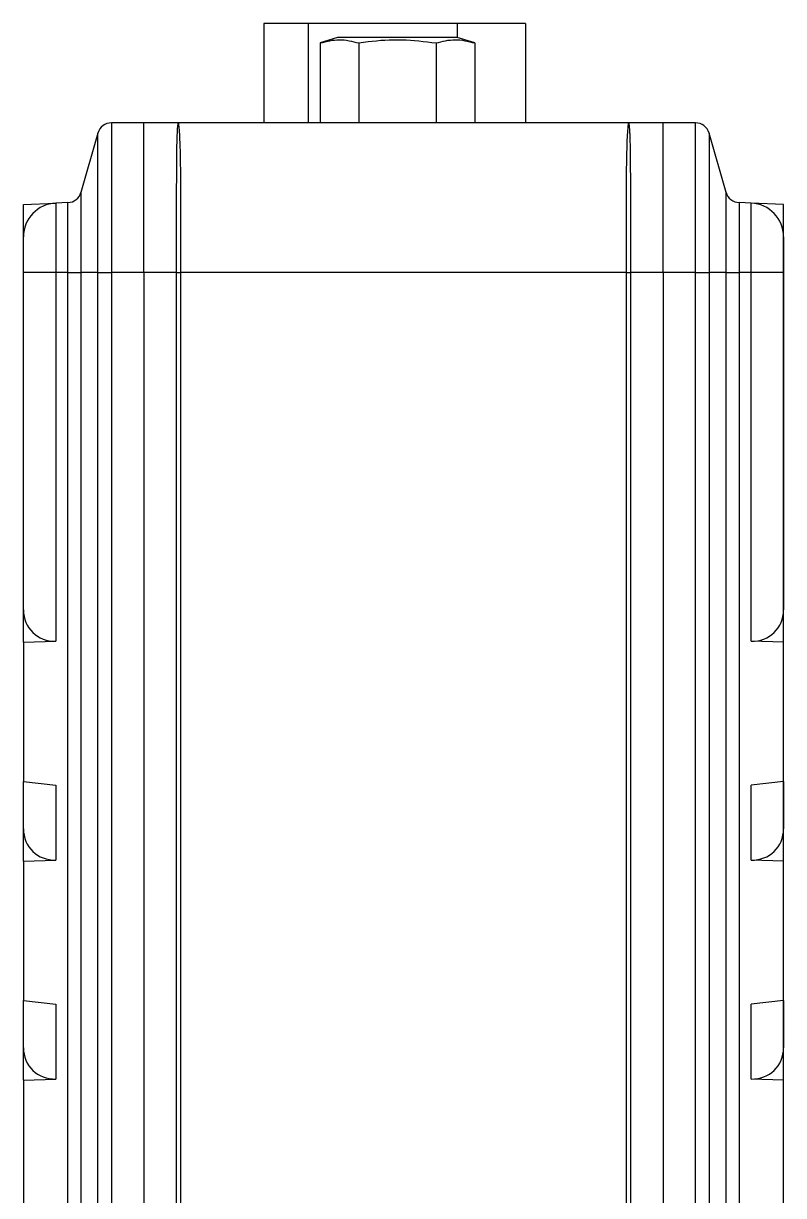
# Model space of a CAD drawing. Extents: x 322 to 1472, y 144 to 807.
# Drawn here: x 426.13 to 453.13, y 356.13 to 397.77 of the extents above; entities that cross this region are included whole.
import ezdxf

# ---------------------------------------------------------------- set-up
doc = ezdxf.new("R2010")
doc.units = 0
doc.header["$LTSCALE"] = 2
doc.layers.get('0').update_dxf_attribs({"linetype": 'CONTINUOUS'})

msp = doc.modelspace()

# ---------------------------------------------------------------- linework, layer by layer
at = {"color": 7, "linetype": 'CONTINUOUS'}
for p, q in [((434.661, 397.769), (434.661, 394.239)), ((441.535, 397.769), (436.235, 397.769)), ((443.961, 397.769), (443.961, 394.239)), ((437.286, 397.269), (436.669, 397.076)), ((442.154, 397.076), (441.536, 397.269)), ((436.669, 397.076), (436.669, 394.239)), ((438.04, 397.076), (438.04, 394.239)), ((440.783, 397.076), (440.783, 394.239)), ((442.154, 397.076), (442.154, 394.239)), ((430.402, 394.239), (429.253, 394.239)), ((431.626, 394.239), (430.402, 394.239)), ((447.626, 394.239), (431.626, 394.239)), ((448.85, 394.239), (447.626, 394.239)), ((449.999, 394.239), (448.85, 394.239)), ((428.772, 393.877), (428.167, 391.767)), ((451.085, 391.767), (450.48, 393.877)), ((426.126, 391.336), (427.274, 391.386)), ((426.126, 375.789), (426.126, 391.336)), ((427.708, 391.405), (427.274, 391.386)), ((451.978, 391.386), (451.544, 391.405)), ((453.126, 391.336), (451.978, 391.386)), ((453.126, 375.789), (453.126, 391.336)), ((426.126, 388.921), (426.126, 390.187)), ((453.126, 390.187), (453.126, 388.921)), ((426.126, 376.938), (426.126, 388.921)), ((430.402, 388.921), (430.402, 319.421)), ((448.85, 388.921), (448.85, 319.421)), ((453.126, 388.921), (453.126, 376.938)), ((426.126, 375.789), (427.274, 375.824)), ((426.126, 375.789), (426.126, 370.84)), ((453.126, 375.789), (451.978, 375.824)), ((453.126, 370.84), (453.126, 375.789)), ((426.126, 370.84), (427.274, 370.704)), ((426.126, 369.16), (426.126, 370.84)), ((426.126, 368.011), (426.126, 370.84)), ((453.126, 370.84), (451.978, 370.704)), ((453.126, 370.84), (453.126, 369.16)), ((453.126, 368.011), (453.126, 370.84)), ((426.126, 368.011), (427.274, 368.046)), ((426.126, 368.011), (426.126, 363.062)), ((453.126, 368.011), (451.978, 368.046)), ((453.126, 363.062), (453.126, 368.011)), ((426.126, 363.062), (427.274, 362.926)), ((426.126, 361.382), (426.126, 363.062)), ((426.126, 360.233), (426.126, 363.062)), ((453.126, 363.062), (451.978, 362.926)), ((453.126, 363.062), (453.126, 361.382)), ((453.126, 360.233), (453.126, 363.062)), ((426.126, 360.233), (427.274, 360.268)), ((426.126, 360.233), (426.126, 355.283)), ((453.126, 360.233), (451.978, 360.268)), ((453.126, 355.283), (453.126, 360.233))]:
    msp.add_line(p, q, dxfattribs=at)
at = {"color": 8, "linetype": 'CONTINUOUS'}
for p, q in [((436.235, 397.769), (436.235, 394.239)), ((441.535, 397.769), (441.535, 397.269)), ((429.253, 394.239), (429.253, 388.921)), ((449.999, 388.921), (449.999, 394.239)), ((428.772, 388.921), (428.772, 393.877)), ((450.48, 393.877), (450.48, 388.921)), ((428.167, 391.767), (428.167, 388.921)), ((451.085, 388.921), (451.085, 391.767)), ((427.274, 391.386), (427.274, 388.921)), ((427.708, 388.921), (427.708, 391.405)), ((451.544, 391.405), (451.544, 388.921)), ((451.978, 388.921), (451.978, 391.386)), ((427.274, 388.921), (426.126, 388.921)), ((427.274, 388.921), (427.274, 375.824)), ((427.708, 388.921), (427.274, 388.921)), ((427.708, 319.421), (427.708, 388.921)), ((427.708, 388.921), (428.167, 388.921)), ((428.167, 388.921), (428.167, 319.421)), ((428.772, 388.921), (428.167, 388.921)), ((428.772, 319.421), (428.772, 388.921)), ((428.772, 388.921), (429.253, 388.921)), ((429.253, 388.921), (429.253, 319.421)), ((430.402, 388.921), (429.253, 388.921)), ((431.568, 388.921), (430.402, 388.921)), ((431.568, 319.421), (431.568, 388.921)), ((431.707, 388.921), (431.707, 319.421)), ((447.545, 388.921), (431.707, 388.921)), ((447.545, 319.421), (447.545, 388.921)), ((447.684, 388.921), (447.684, 319.421)), ((448.85, 388.921), (447.684, 388.921)), ((449.999, 388.921), (448.85, 388.921)), ((449.999, 319.421), (449.999, 388.921)), ((449.999, 388.921), (450.48, 388.921)), ((450.48, 388.921), (450.48, 319.421)), ((451.085, 388.921), (450.48, 388.921)), ((451.085, 319.421), (451.085, 388.921)), ((451.085, 388.921), (451.544, 388.921)), ((451.544, 388.921), (451.544, 319.421)), ((451.978, 388.921), (451.544, 388.921)), ((451.978, 375.824), (451.978, 388.921)), ((453.126, 388.921), (451.978, 388.921)), ((427.274, 370.704), (427.274, 368.046)), ((451.978, 368.046), (451.978, 370.704)), ((427.274, 362.926), (427.274, 360.268)), ((451.978, 360.268), (451.978, 362.926))]:
    msp.add_line(p, q, dxfattribs=at)
at = {"color": 7, "linetype": 'CONTINUOUS', "flags": 128}
for points in [[(436.235, 397.769), (435.911, 397.769), (435.609, 397.769), (435.338, 397.769), (435.104, 397.769), (434.914, 397.769), (434.775, 397.769), (434.69, 397.769), (434.661, 397.769)], [(443.961, 397.769), (443.912, 397.769), (443.765, 397.769), (443.529, 397.769), (443.216, 397.769), (442.84, 397.769), (442.42, 397.769), (441.978, 397.769), (441.535, 397.769)], [(441.536, 397.269), (441.464, 397.269), (441.252, 397.269), (440.914, 397.269), (440.474, 397.269), (439.961, 397.269), (439.411, 397.269), (438.861, 397.269), (438.349, 397.269), (437.909, 397.269), (437.571, 397.269), (437.359, 397.269), (437.286, 397.269)]]:
    msp.add_lwpolyline(points, dxfattribs=at)
at = {"color": 7, "linetype": 'CONTINUOUS'}
for centre, radius, start, end in [((429.253, 393.739), 0.5, 90, 164), ((449.999, 393.739), 0.5, 16, 90), ((427.687, 391.905), 0.5, 272.5, 344), ((451.566, 391.905), 0.5, 196, 267.5), ((427.326, 390.187), 1.2, 92.5, 180), ((451.926, 390.187), 1.2, 0, 87.5)]:
    msp.add_arc(centre, radius, start, end, dxfattribs=at)
for centre, major_axis, start_param, end_param in [((427.326, 377.027), (0.864, 0.897), 2.374717, 3.90188), ((451.926, 377.027), (-0.864, 0.897), 2.381305, 3.908468), ((427.326, 369.249), (0.864, 0.897), 2.374717, 3.90188), ((451.926, 369.249), (-0.864, 0.897), 2.381305, 3.908468), ((427.326, 361.471), (0.864, 0.897), 2.374717, 3.90188), ((451.926, 361.471), (-0.864, 0.897), 2.381305, 3.908468)]:
    msp.add_ellipse(centre, major_axis=major_axis, ratio=0.92858, start_param=start_param, end_param=end_param, dxfattribs=at)
for points, knots in [([(436.669, 397.076), (436.894, 397.133), (437.351, 397.249), (437.809, 397.134), (438.04, 397.076)], [0, 0, 0, 0, 0.493505, 1, 1, 1, 1]), ([(438.04, 397.076), (438.15, 397.093), (438.654, 397.167), (439.576, 397.228), (440.377, 397.127), (440.783, 397.076)], [0, 0, 0, 0, 0.121042, 0.555803, 1, 1, 1, 1]), ([(440.783, 397.076), (441.008, 397.133), (441.465, 397.249), (441.922, 397.134), (442.154, 397.076)], [0, 0, 0, 0, 0.493505, 1, 1, 1, 1]), ([(430.402, 393.527), (430.402, 393.759), (430.402, 393.938), (430.402, 394.178), (430.402, 394.239), (430.402, 394.239)], [0, 0, 0, 0, 0.5, 0.5, 1, 1, 1, 1]), ([(431.568, 388.921), (431.568, 389.015), (431.568, 389.203), (431.568, 389.484), (431.568, 389.765), (431.567, 390.044), (431.567, 390.288), (431.568, 390.607), (431.568, 391.056), (431.568, 391.72), (431.569, 392.493), (431.573, 393.18), (431.585, 393.733), (431.6, 394.012), (431.613, 394.146), (431.62, 394.204), (431.625, 394.234), (431.626, 394.237), (431.626, 394.239)], [0, 0, 0, 0, 0.029521, 0.059045, 0.08855, 0.118028, 0.147482, 0.166495, 0.220883, 0.293913, 0.392859, 0.511315, 0.617755, 0.762417, 0.827135, 0.882491, 0.943374, 1, 1, 1, 1]), ([(431.626, 394.239), (431.626, 394.238), (431.627, 394.237), (431.629, 394.224), (431.633, 394.198), (431.639, 394.147), (431.651, 394.028), (431.67, 393.771), (431.687, 393.331), (431.698, 392.841), (431.703, 392.36), (431.706, 391.847), (431.709, 391.381), (431.708, 390.861), (431.707, 390.43), (431.707, 390.06), (431.707, 389.932), (431.707, 389.755), (431.707, 389.528), (431.707, 389.244), (431.707, 389.035), (431.707, 388.921)], [0, 0, 0, 0, 0.036658, 0.075633, 0.116723, 0.171177, 0.235976, 0.360111, 0.486157, 0.548832, 0.613708, 0.6963, 0.741848, 0.775589, 0.870758, 0.87946, 0.892869, 0.911225, 0.934868, 0.96426, 1, 1, 1, 1]), ([(447.545, 388.921), (447.545, 389.022), (447.545, 389.212), (447.545, 389.481), (447.545, 389.719), (447.545, 389.928), (447.545, 390.111), (447.545, 390.268), (447.545, 390.402), (447.544, 390.733), (447.543, 391.198), (447.545, 391.873), (447.551, 392.484), (447.558, 393.007), (447.57, 393.469), (447.586, 393.846), (447.604, 394.072), (447.618, 394.182), (447.625, 394.232), (447.626, 394.237), (447.626, 394.239)], [0, 0, 0, 0, 0.031442, 0.059407, 0.084192, 0.106046, 0.125181, 0.141776, 0.155978, 0.167908, 0.24772, 0.307347, 0.401328, 0.480704, 0.548623, 0.665319, 0.781626, 0.856358, 0.929743, 1, 1, 1, 1]), ([(447.626, 394.239), (447.626, 394.238), (447.627, 394.237), (447.629, 394.223), (447.633, 394.197), (447.638, 394.151), (447.646, 394.077), (447.654, 393.966), (447.663, 393.812), (447.67, 393.609), (447.678, 393.262), (447.684, 392.677), (447.684, 391.92), (447.684, 391.192), (447.685, 390.6), (447.685, 389.986), (447.685, 389.455), (447.685, 389.099), (447.684, 388.921)], [0, 0, 0, 0, 0.0374103, 0.0779429, 0.1217311, 0.1689567, 0.2198677, 0.2778183, 0.3369376, 0.393468, 0.4541174, 0.578499, 0.6938646, 0.7477178, 0.8324056, 0.8882022, 0.9440744, 1, 1, 1, 1]), ([(430.402, 388.921), (430.402, 389.385), (430.402, 389.849), (430.402, 390.746), (430.402, 391.178), (430.402, 391.982), (430.402, 392.353), (430.402, 393.01), (430.402, 393.294), (430.402, 393.527)], [0, 0, 0, 0, 0.25, 0.25, 0.5, 0.5, 0.75, 0.75, 1, 1, 1, 1]), ([(448.85, 388.921), (448.85, 389.38), (448.85, 390.298), (448.85, 391.373), (448.85, 392.148), (448.85, 392.853), (448.85, 393.289), (448.85, 393.527)], [0, 0, 0, 0, 0.1704759, 0.3409519, 0.4261898, 0.5114278, 0.6819037, 0.6819037, 0.6819037, 0.6819037])]:
    msp.add_open_spline(points, degree=3, knots=knots, dxfattribs=at)
msp.add_open_spline([(448.85, 393.527), (448.85, 393.637), (448.85, 393.838), (448.85, 394.066), (448.85, 394.207), (448.85, 394.239), (448.85, 394.239)], degree=3, dxfattribs=at)
at = {"color": 8, "linetype": 'CONTINUOUS'}
for points in [[(431.568, 388.921), (431.604, 388.921), (431.657, 388.921), (431.707, 388.921)], [(447.545, 388.921), (447.595, 388.921), (447.648, 388.921), (447.684, 388.921)]]:
    msp.add_open_spline(points, degree=3, dxfattribs=at)

doc.saveas('drawing.dxf')
